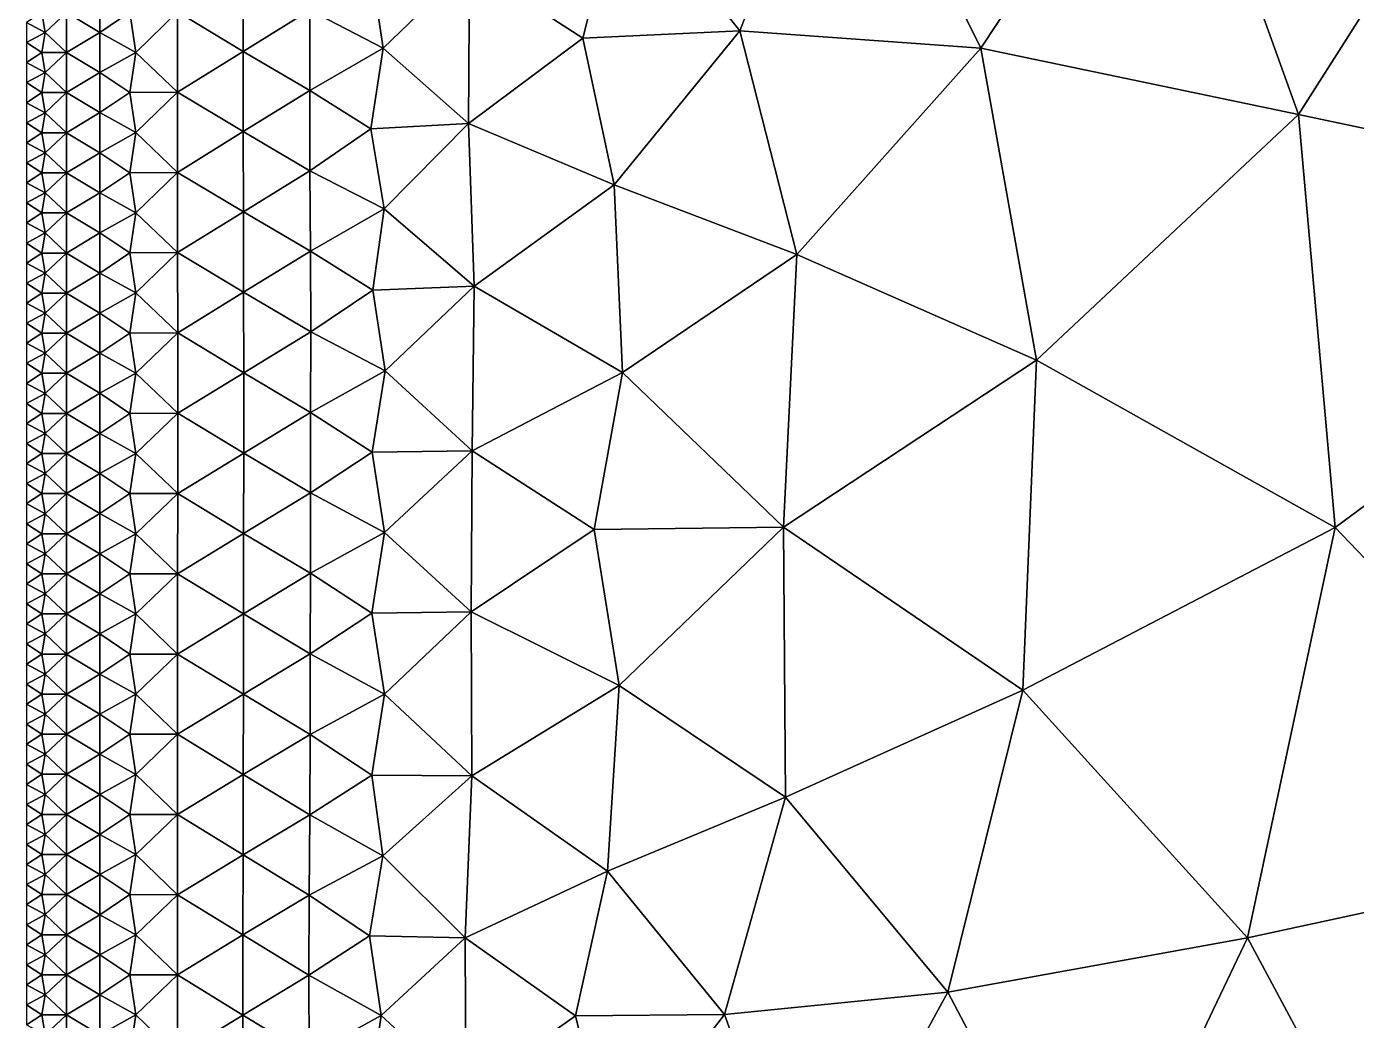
# Model space of a CAD drawing. Header units: metres. Extents: x 0 to 72, y -280 to 0.
# Drawn here: x 0.02 to 13.29, y -93.01 to -83.08 of the extents above; entities that cross this region are included whole.
import ezdxf

# ---------------------------------------------------------------- set-up
doc = ezdxf.new("R2010")
doc.units = ezdxf.units.M

msp = doc.modelspace()

# ---------------------------------------------------------------- linework, layer by layer
at = {"layer": 'layer', "color": 0}
for points in [[(7.13922, -83.1245), (8.15167, -80.5038), (5.96007, -81.647)], [(9.54118, -83.3), (8.15167, -80.5038), (7.13922, -83.1245)], [(9.54118, -83.3), (11.4411, -80.4274), (8.15167, -80.5038)], [(12.7141, -83.9613), (11.4411, -80.4274), (9.54118, -83.3)], [(12.7141, -83.9613), (14.834, -80.6249), (11.4411, -80.4274)], [(17.3318, -84.9399), (14.834, -80.6249), (12.7141, -83.9613)], [(5.96007, -81.647), (4.43966, -82.466), (5.57159, -83.1996)], [(5.96007, -81.647), (5.57159, -83.1996), (7.13922, -83.1245)], [(2.18284, -82.5305), (1.52609, -82.9377), (2.18192, -83.3316)], [(2.18284, -82.5305), (2.18192, -83.3316), (2.84563, -82.9206)], [(3.45836, -82.505), (2.84563, -82.9206), (3.57676, -83.2987)], [(3.45836, -82.505), (3.57676, -83.2987), (4.43966, -82.466)], [(4.43966, -82.466), (3.57676, -83.2987), (4.42856, -84.0505)], [(4.43966, -82.466), (4.42856, -84.0505), (5.57159, -83.1996)], [(0.750703, -82.7413), (0.417883, -82.942), (0.750683, -83.1416)], [(0.750703, -82.7413), (0.750683, -83.1416), (1.05037, -82.9406)], [(1.05037, -82.9406), (0.750683, -83.1416), (1.10988, -83.3406)], [(1.05037, -82.9406), (1.10988, -83.3406), (1.52609, -82.9377)], [(1.52609, -82.9377), (1.10988, -83.3406), (1.5261, -83.7384)], [(1.52609, -82.9377), (1.5261, -83.7384), (2.18192, -83.3316)], [(2.84563, -82.9206), (2.18192, -83.3316), (2.84501, -83.721)], [(2.84563, -82.9206), (2.84501, -83.721), (3.57676, -83.2987)], [(0.173494, -82.9422), (0.02, -83.0424), (0.203991, -83.1424)], [(0.02, -83.0424), (0.02, -83.2426), (0.203991, -83.1424)], [(0.173494, -82.9422), (0.203991, -83.1424), (0.417883, -82.942)], [(0.417883, -82.942), (0.203991, -83.1424), (0.417884, -83.3423)], [(0.417883, -82.942), (0.417884, -83.3423), (0.750683, -83.1416)], [(0.203991, -83.1424), (0.02, -83.2426), (0.173495, -83.3426)], [(0.203991, -83.1424), (0.173495, -83.3426), (0.417884, -83.3423)], [(0.750683, -83.1416), (0.417884, -83.3423), (0.750697, -83.5419)], [(0.750683, -83.1416), (0.750697, -83.5419), (1.10988, -83.3406)], [(5.57159, -83.1996), (4.42856, -84.0505), (5.88438, -84.6624)], [(5.57159, -83.1996), (5.88438, -84.6624), (7.13922, -83.1245)], [(7.70481, -85.3573), (7.13922, -83.1245), (5.88438, -84.6624)], [(7.70481, -85.3573), (9.54118, -83.3), (7.13922, -83.1245)], [(0.02, -83.2426), (0.02, -83.4428), (0.173495, -83.3426)], [(2.18192, -83.3316), (1.5261, -83.7384), (2.1826, -84.1324)], [(2.18192, -83.3316), (2.1826, -84.1324), (2.84501, -83.721)], [(3.57676, -83.2987), (2.84501, -83.721), (3.45513, -84.1039)], [(3.57676, -83.2987), (3.45513, -84.1039), (4.42856, -84.0505)], [(10.097, -86.4138), (9.54118, -83.3), (7.70481, -85.3573)], [(10.097, -86.4138), (12.7141, -83.9613), (9.54118, -83.3)], [(0.173495, -83.3426), (0.02, -83.4428), (0.203994, -83.5427)], [(0.02, -83.4428), (0.02, -83.6429), (0.203994, -83.5427)], [(0.173495, -83.3426), (0.203994, -83.5427), (0.417884, -83.3423)], [(0.417884, -83.3423), (0.203994, -83.5427), (0.417898, -83.7426)], [(0.417884, -83.3423), (0.417898, -83.7426), (0.750697, -83.5419)], [(1.10988, -83.3406), (0.750697, -83.5419), (1.05041, -83.7413)], [(1.10988, -83.3406), (1.05041, -83.7413), (1.5261, -83.7384)], [(0.203994, -83.5427), (0.02, -83.6429), (0.1735, -83.7429)], [(0.203994, -83.5427), (0.1735, -83.7429), (0.417898, -83.7426)], [(0.750697, -83.5419), (0.417898, -83.7426), (0.750741, -83.9423)], [(0.750697, -83.5419), (0.750741, -83.9423), (1.05041, -83.7413)], [(0.02, -83.6429), (0.02, -83.8431), (0.1735, -83.7429)], [(2.84501, -83.721), (2.1826, -84.1324), (2.84807, -84.5222)], [(2.84501, -83.721), (2.84807, -84.5222), (3.45513, -84.1039)], [(0.1735, -83.7429), (0.02, -83.8431), (0.204002, -83.943)], [(0.02, -83.8431), (0.02, -84.0432), (0.204002, -83.943)], [(0.1735, -83.7429), (0.204002, -83.943), (0.417898, -83.7426)], [(0.417898, -83.7426), (0.204002, -83.943), (0.417921, -84.143)], [(0.417898, -83.7426), (0.417921, -84.143), (0.750741, -83.9423)], [(1.05041, -83.7413), (0.750741, -83.9423), (1.11004, -84.1413)], [(1.05041, -83.7413), (1.11004, -84.1413), (1.5261, -83.7384)], [(1.5261, -83.7384), (1.11004, -84.1413), (1.52665, -84.5393)], [(1.5261, -83.7384), (1.52665, -84.5393), (2.1826, -84.1324)], [(0.204002, -83.943), (0.02, -84.0432), (0.173508, -84.1432)], [(0.204002, -83.943), (0.173508, -84.1432), (0.417921, -84.143)], [(0.750741, -83.9423), (0.417921, -84.143), (0.750806, -84.3426)], [(0.750741, -83.9423), (0.750806, -84.3426), (1.11004, -84.1413)], [(13.077, -88.0855), (12.7141, -83.9613), (10.097, -86.4138)], [(13.077, -88.0855), (17.3318, -84.9399), (12.7141, -83.9613)], [(0.02, -84.0432), (0.02, -84.2434), (0.173508, -84.1432)], [(2.1826, -84.1324), (1.52665, -84.5393), (2.18443, -84.9338)], [(2.1826, -84.1324), (2.18443, -84.9338), (2.84807, -84.5222)], [(3.45513, -84.1039), (2.84807, -84.5222), (3.58873, -84.9019)], [(3.45513, -84.1039), (3.58873, -84.9019), (4.42856, -84.0505)], [(4.42856, -84.0505), (3.58873, -84.9019), (4.48635, -85.6765)], [(4.42856, -84.0505), (4.48635, -85.6765), (5.88438, -84.6624)], [(0.173508, -84.1432), (0.02, -84.2434), (0.204013, -84.3433)], [(0.02, -84.2434), (0.02, -84.4436), (0.204013, -84.3433)], [(0.173508, -84.1432), (0.204013, -84.3433), (0.417921, -84.143)], [(0.417921, -84.143), (0.204013, -84.3433), (0.417951, -84.5433)], [(0.417921, -84.143), (0.417951, -84.5433), (0.750806, -84.3426)], [(1.11004, -84.1413), (0.750806, -84.3426), (1.05064, -84.542)], [(1.11004, -84.1413), (1.05064, -84.542), (1.52665, -84.5393)], [(0.204013, -84.3433), (0.02, -84.4436), (0.173518, -84.5435)], [(0.204013, -84.3433), (0.173518, -84.5435), (0.417951, -84.5433)], [(0.750806, -84.3426), (0.417951, -84.5433), (0.750885, -84.743)], [(0.750806, -84.3426), (0.750885, -84.743), (1.05064, -84.542)], [(0.02, -84.4436), (0.02, -84.6437), (0.173518, -84.5435)], [(2.84807, -84.5222), (2.18443, -84.9338), (2.85258, -85.3251)], [(2.84807, -84.5222), (2.85258, -85.3251), (3.58873, -84.9019)], [(0.173518, -84.5435), (0.02, -84.6437), (0.204026, -84.7437)], [(0.02, -84.6437), (0.02, -84.8439), (0.204026, -84.7437)], [(0.173518, -84.5435), (0.204026, -84.7437), (0.417951, -84.5433)], [(0.417951, -84.5433), (0.204026, -84.7437), (0.417981, -84.9436)], [(0.417951, -84.5433), (0.417981, -84.9436), (0.750885, -84.743)], [(1.05064, -84.542), (0.750885, -84.743), (1.11037, -84.942)], [(1.05064, -84.542), (1.11037, -84.942), (1.52665, -84.5393)], [(1.52665, -84.5393), (1.11037, -84.942), (1.52737, -85.3404)], [(1.52665, -84.5393), (1.52737, -85.3404), (2.18443, -84.9338)], [(5.88438, -84.6624), (4.48635, -85.6765), (5.96822, -86.5365)], [(5.88438, -84.6624), (5.96822, -86.5365), (7.70481, -85.3573)], [(0.204026, -84.7437), (0.02, -84.8439), (0.173528, -84.9439)], [(0.204026, -84.7437), (0.173528, -84.9439), (0.417981, -84.9436)], [(0.750885, -84.743), (0.417981, -84.9436), (0.750957, -85.1433)], [(0.750885, -84.743), (0.750957, -85.1433), (1.11037, -84.942)], [(0.02, -84.8439), (0.02, -85.044), (0.173528, -84.9439)], [(3.58873, -84.9019), (2.85258, -85.3251), (3.47374, -85.7143)], [(3.58873, -84.9019), (3.47374, -85.7143), (4.48635, -85.6765)], [(0.173528, -84.9439), (0.02, -85.044), (0.204038, -85.144)], [(0.02, -85.044), (0.02, -85.2442), (0.204038, -85.144)], [(0.173528, -84.9439), (0.204038, -85.144), (0.417981, -84.9436)], [(0.417981, -84.9436), (0.204038, -85.144), (0.418008, -85.344)], [(0.417981, -84.9436), (0.418008, -85.344), (0.750957, -85.1433)], [(1.11037, -84.942), (0.750957, -85.1433), (1.05093, -85.3428)], [(1.11037, -84.942), (1.05093, -85.3428), (1.52737, -85.3404)], [(2.18443, -84.9338), (1.52737, -85.3404), (2.18611, -85.736)], [(2.18443, -84.9338), (2.18611, -85.736), (2.85258, -85.3251)], [(16.1767, -91.323), (17.3318, -84.9399), (13.077, -88.0855)], [(0.204038, -85.144), (0.02, -85.2442), (0.173536, -85.3442)], [(0.204038, -85.144), (0.173536, -85.3442), (0.418008, -85.344)], [(0.750957, -85.1433), (0.418008, -85.344), (0.751021, -85.5437)], [(0.750957, -85.1433), (0.751021, -85.5437), (1.05093, -85.3428)], [(0.02, -85.2442), (0.02, -85.4444), (0.173536, -85.3442)], [(2.85258, -85.3251), (2.18611, -85.736), (2.85512, -86.1299)], [(2.85258, -85.3251), (2.85512, -86.1299), (3.47374, -85.7143)], [(0.173536, -85.3442), (0.02, -85.4444), (0.204047, -85.5443)], [(0.02, -85.4444), (0.02, -85.6445), (0.204047, -85.5443)], [(0.173536, -85.3442), (0.204047, -85.5443), (0.418008, -85.344)], [(0.418008, -85.344), (0.204047, -85.5443), (0.418027, -85.7443)], [(0.418008, -85.344), (0.418027, -85.7443), (0.751021, -85.5437)], [(1.05093, -85.3428), (0.751021, -85.5437), (1.11065, -85.743)], [(1.05093, -85.3428), (1.11065, -85.743), (1.52737, -85.3404)], [(1.52737, -85.3404), (1.11065, -85.743), (1.52782, -86.1418)], [(1.52737, -85.3404), (1.52782, -86.1418), (2.18611, -85.736)], [(7.57284, -88.0807), (7.70481, -85.3573), (5.96822, -86.5365)], [(7.57284, -88.0807), (10.097, -86.4138), (7.70481, -85.3573)], [(0.204047, -85.5443), (0.02, -85.6445), (0.173542, -85.7445)], [(0.204047, -85.5443), (0.173542, -85.7445), (0.418027, -85.7443)], [(0.751021, -85.5437), (0.418027, -85.7443), (0.75106, -85.9441)], [(0.751021, -85.5437), (0.75106, -85.9441), (1.11065, -85.743)], [(0.02, -85.6445), (0.02, -85.8447), (0.173542, -85.7445)], [(3.47374, -85.7143), (2.85512, -86.1299), (3.59861, -86.5199)], [(3.47374, -85.7143), (3.59861, -86.5199), (4.48635, -85.6765)], [(4.48635, -85.6765), (3.59861, -86.5199), (4.46502, -87.3205)], [(4.48635, -85.6765), (4.46502, -87.3205), (5.96822, -86.5365)], [(0.173542, -85.7445), (0.02, -85.8447), (0.204053, -85.9447)], [(0.02, -85.8447), (0.02, -86.0448), (0.204053, -85.9447)], [(0.173542, -85.7445), (0.204053, -85.9447), (0.418027, -85.7443)], [(0.418027, -85.7443), (0.204053, -85.9447), (0.418037, -86.1447)], [(0.418027, -85.7443), (0.418037, -86.1447), (0.75106, -85.9441)], [(1.11065, -85.743), (0.75106, -85.9441), (1.05109, -86.1438)], [(1.11065, -85.743), (1.05109, -86.1438), (1.52782, -86.1418)], [(2.18611, -85.736), (1.52782, -86.1418), (2.18666, -86.5387)], [(2.18611, -85.736), (2.18666, -86.5387), (2.85512, -86.1299)], [(0.204053, -85.9447), (0.02, -86.0448), (0.173544, -86.1448)], [(0.204053, -85.9447), (0.173544, -86.1448), (0.418037, -86.1447)], [(0.75106, -85.9441), (0.418037, -86.1447), (0.751079, -86.3445)], [(0.75106, -85.9441), (0.751079, -86.3445), (1.05109, -86.1438)], [(0.02, -86.0448), (0.02, -86.245), (0.173544, -86.1448)], [(0.173544, -86.1448), (0.02, -86.245), (0.204055, -86.345)], [(0.02, -86.245), (0.02, -86.4452), (0.204055, -86.345)], [(0.173544, -86.1448), (0.204055, -86.345), (0.418037, -86.1447)], [(0.418037, -86.1447), (0.204055, -86.345), (0.418039, -86.545)], [(0.418037, -86.1447), (0.418039, -86.545), (0.751079, -86.3445)], [(1.05109, -86.1438), (0.751079, -86.3445), (1.11075, -86.544)], [(1.05109, -86.1438), (1.11075, -86.544), (1.52782, -86.1418)], [(1.52782, -86.1418), (1.11075, -86.544), (1.52785, -86.9432)], [(1.52782, -86.1418), (1.52785, -86.9432), (2.18666, -86.5387)], [(2.85512, -86.1299), (2.18666, -86.5387), (2.85463, -86.9346)], [(2.85512, -86.1299), (2.85463, -86.9346), (3.59861, -86.5199)], [(0.204055, -86.345), (0.02, -86.4452), (0.173545, -86.5452)], [(0.204055, -86.345), (0.173545, -86.5452), (0.418039, -86.545)], [(0.751079, -86.3445), (0.418039, -86.545), (0.751076, -86.7449)], [(0.751079, -86.3445), (0.751076, -86.7449), (1.11075, -86.544)], [(0.02, -86.4452), (0.02, -86.6453), (0.173545, -86.5452)], [(3.59861, -86.5199), (2.85463, -86.9346), (3.47008, -87.3315)], [(3.59861, -86.5199), (3.47008, -87.3315), (4.46502, -87.3205)], [(9.96167, -89.7086), (10.097, -86.4138), (7.57284, -88.0807)], [(9.96167, -89.7086), (13.077, -88.0855), (10.097, -86.4138)], [(0.173545, -86.5452), (0.02, -86.6453), (0.204054, -86.7453)], [(0.02, -86.6453), (0.02, -86.8455), (0.204054, -86.7453)], [(0.173545, -86.5452), (0.204054, -86.7453), (0.418039, -86.545)], [(0.418039, -86.545), (0.204054, -86.7453), (0.418034, -86.9454)], [(0.418039, -86.545), (0.418034, -86.9454), (0.751076, -86.7449)], [(1.11075, -86.544), (0.751076, -86.7449), (1.05109, -86.9447)], [(1.11075, -86.544), (1.05109, -86.9447), (1.52785, -86.9432)], [(2.18666, -86.5387), (1.52785, -86.9432), (2.18625, -87.3412)], [(2.18666, -86.5387), (2.18625, -87.3412), (2.85463, -86.9346)], [(5.96822, -86.5365), (4.46502, -87.3205), (5.68353, -88.1054)], [(5.96822, -86.5365), (5.68353, -88.1054), (7.57284, -88.0807)], [(0.204054, -86.7453), (0.02, -86.8455), (0.173543, -86.9455)], [(0.204054, -86.7453), (0.173543, -86.9455), (0.418034, -86.9454)], [(0.751076, -86.7449), (0.418034, -86.9454), (0.75106, -87.1453)], [(0.751076, -86.7449), (0.75106, -87.1453), (1.05109, -86.9447)], [(0.02, -86.8455), (0.02, -87.0456), (0.173543, -86.9455)], [(0.173543, -86.9455), (0.02, -87.0456), (0.204051, -87.1457)], [(0.02, -87.0456), (0.02, -87.2458), (0.204051, -87.1457)], [(0.173543, -86.9455), (0.204051, -87.1457), (0.418034, -86.9454)], [(0.418034, -86.9454), (0.204051, -87.1457), (0.418026, -87.3457)], [(0.418034, -86.9454), (0.418026, -87.3457), (0.75106, -87.1453)], [(1.05109, -86.9447), (0.75106, -87.1453), (1.11069, -87.345)], [(1.05109, -86.9447), (1.11069, -87.345), (1.52785, -86.9432)], [(1.52785, -86.9432), (1.11069, -87.345), (1.52764, -87.7446)], [(1.52785, -86.9432), (1.52764, -87.7446), (2.18625, -87.3412)], [(2.85463, -86.9346), (2.18625, -87.3412), (2.85312, -87.7386)], [(2.85463, -86.9346), (2.85312, -87.7386), (3.47008, -87.3315)], [(0.204051, -87.1457), (0.02, -87.2458), (0.17354, -87.3458)], [(0.204051, -87.1457), (0.17354, -87.3458), (0.418026, -87.3457)], [(0.75106, -87.1453), (0.418026, -87.3457), (0.751037, -87.5457)], [(0.75106, -87.1453), (0.751037, -87.5457), (1.11069, -87.345)], [(0.02, -87.2458), (0.02, -87.446), (0.17354, -87.3458)], [(0.17354, -87.3458), (0.02, -87.446), (0.204047, -87.546)], [(0.02, -87.446), (0.02, -87.6461), (0.204047, -87.546)], [(0.17354, -87.3458), (0.204047, -87.546), (0.418026, -87.3457)], [(0.418026, -87.3457), (0.204047, -87.546), (0.418016, -87.7461)], [(0.418026, -87.3457), (0.418016, -87.7461), (0.751037, -87.5457)], [(1.11069, -87.345), (0.751037, -87.5457), (1.051, -87.7456)], [(1.11069, -87.345), (1.051, -87.7456), (1.52764, -87.7446)], [(2.18625, -87.3412), (1.52764, -87.7446), (2.18562, -88.1434)], [(2.18625, -87.3412), (2.18562, -88.1434), (2.85312, -87.7386)], [(3.47008, -87.3315), (2.85312, -87.7386), (3.59197, -88.1337)], [(3.47008, -87.3315), (3.59197, -88.1337), (4.46502, -87.3205)], [(4.46502, -87.3205), (3.59197, -88.1337), (4.45724, -88.9251)], [(4.46502, -87.3205), (4.45724, -88.9251), (5.68353, -88.1054)], [(0.204047, -87.546), (0.02, -87.6461), (0.173537, -87.7462)], [(0.204047, -87.546), (0.173537, -87.7462), (0.418016, -87.7461)], [(0.751037, -87.5457), (0.418016, -87.7461), (0.75101, -87.9461)], [(0.751037, -87.5457), (0.75101, -87.9461), (1.051, -87.7456)], [(0.02, -87.6461), (0.02, -87.8463), (0.173537, -87.7462)], [(0.173537, -87.7462), (0.02, -87.8463), (0.204043, -87.9463)], [(0.02, -87.8463), (0.02, -88.0464), (0.204043, -87.9463)], [(0.173537, -87.7462), (0.204043, -87.9463), (0.418016, -87.7461)], [(0.418016, -87.7461), (0.204043, -87.9463), (0.418005, -88.1464)], [(0.418016, -87.7461), (0.418005, -88.1464), (0.75101, -87.9461)], [(1.051, -87.7456), (0.75101, -87.9461), (1.11057, -88.146)], [(1.051, -87.7456), (1.11057, -88.146), (1.52764, -87.7446)], [(1.52764, -87.7446), (1.11057, -88.146), (1.52738, -88.5459)], [(1.52764, -87.7446), (1.52738, -88.5459), (2.18562, -88.1434)], [(2.85312, -87.7386), (2.18562, -88.1434), (2.85209, -88.5416)], [(2.85312, -87.7386), (2.85209, -88.5416), (3.59197, -88.1337)], [(0.204043, -87.9463), (0.02, -88.0464), (0.173534, -88.1465)], [(0.204043, -87.9463), (0.173534, -88.1465), (0.418005, -88.1464)], [(0.75101, -87.9461), (0.418005, -88.1464), (0.750984, -88.3465)], [(0.75101, -87.9461), (0.750984, -88.3465), (1.11057, -88.146)], [(0.02, -88.0464), (0.02, -88.2466), (0.173534, -88.1465)], [(5.68353, -88.1054), (4.45724, -88.9251), (5.9351, -89.6613)], [(5.68353, -88.1054), (5.9351, -89.6613), (7.57284, -88.0807)], [(7.59232, -90.7752), (7.57284, -88.0807), (5.9351, -89.6613)], [(7.59232, -90.7752), (9.96167, -89.7086), (7.57284, -88.0807)], [(12.2043, -92.1794), (13.077, -88.0855), (9.96167, -89.7086)], [(16.1767, -91.323), (13.077, -88.0855), (12.2043, -92.1794)], [(0.173534, -88.1465), (0.02, -88.2466), (0.204039, -88.3466)], [(0.02, -88.2466), (0.02, -88.4468), (0.204039, -88.3466)], [(0.173534, -88.1465), (0.204039, -88.3466), (0.418005, -88.1464)], [(0.418005, -88.1464), (0.204039, -88.3466), (0.417994, -88.5468)], [(0.418005, -88.1464), (0.417994, -88.5468), (0.750984, -88.3465)], [(1.11057, -88.146), (0.750984, -88.3465), (1.0509, -88.5465)], [(1.11057, -88.146), (1.0509, -88.5465), (1.52738, -88.5459)], [(2.18562, -88.1434), (1.52738, -88.5459), (2.18509, -88.9456)], [(2.18562, -88.1434), (2.18509, -88.9456), (2.85209, -88.5416)], [(3.59197, -88.1337), (2.85209, -88.5416), (3.46655, -88.9393)], [(3.59197, -88.1337), (3.46655, -88.9393), (4.45724, -88.9251)], [(0.204039, -88.3466), (0.02, -88.4468), (0.17353, -88.5468)], [(0.204039, -88.3466), (0.17353, -88.5468), (0.417994, -88.5468)], [(0.750984, -88.3465), (0.417994, -88.5468), (0.750954, -88.7469)], [(0.750984, -88.3465), (0.750954, -88.7469), (1.0509, -88.5465)], [(0.02, -88.4468), (0.02, -88.6469), (0.17353, -88.5468)], [(0.17353, -88.5468), (0.02, -88.6469), (0.204034, -88.747)], [(0.02, -88.6469), (0.02, -88.8471), (0.204034, -88.747)], [(0.17353, -88.5468), (0.204034, -88.747), (0.417994, -88.5468)], [(0.417994, -88.5468), (0.204034, -88.747), (0.417982, -88.9471)], [(0.417994, -88.5468), (0.417982, -88.9471), (0.750954, -88.7469)], [(1.0509, -88.5465), (0.750954, -88.7469), (1.11044, -88.9469)], [(1.0509, -88.5465), (1.11044, -88.9469), (1.52738, -88.5459)], [(1.52738, -88.5459), (1.11044, -88.9469), (1.52707, -89.3473)], [(1.52738, -88.5459), (1.52707, -89.3473), (2.18509, -88.9456)], [(2.85209, -88.5416), (2.18509, -88.9456), (2.85141, -89.3456)], [(2.85209, -88.5416), (2.85141, -89.3456), (3.46655, -88.9393)], [(0.204034, -88.747), (0.02, -88.8471), (0.173526, -88.9472)], [(0.204034, -88.747), (0.173526, -88.9472), (0.417982, -88.9471)], [(0.750954, -88.7469), (0.417982, -88.9471), (0.750921, -89.1473)], [(0.750954, -88.7469), (0.750921, -89.1473), (1.11044, -88.9469)], [(0.02, -88.8471), (0.02, -89.0472), (0.173526, -88.9472)], [(0.173526, -88.9472), (0.02, -89.0472), (0.204028, -89.1473)], [(0.173526, -88.9472), (0.204028, -89.1473), (0.417982, -88.9471)], [(0.417982, -88.9471), (0.204028, -89.1473), (0.417965, -89.3475)], [(0.417982, -88.9471), (0.417965, -89.3475), (0.750921, -89.1473)], [(1.11044, -88.9469), (0.750921, -89.1473), (1.05078, -89.3475)], [(1.11044, -88.9469), (1.05078, -89.3475), (1.52707, -89.3473)], [(2.18509, -88.9456), (1.52707, -89.3473), (2.18436, -89.7481)], [(2.18509, -88.9456), (2.18436, -89.7481), (2.85141, -89.3456)], [(3.46655, -88.9393), (2.85141, -89.3456), (3.59055, -89.7468)], [(3.46655, -88.9393), (3.59055, -89.7468), (4.45724, -88.9251)], [(4.45724, -88.9251), (3.59055, -89.7468), (4.46369, -90.5639)], [(4.45724, -88.9251), (4.46369, -90.5639), (5.9351, -89.6613)], [(0.02, -89.0472), (0.02, -89.2474), (0.204028, -89.1473)], [(0.204028, -89.1473), (0.02, -89.2474), (0.173521, -89.3475)], [(0.204028, -89.1473), (0.173521, -89.3475), (0.417965, -89.3475)], [(0.750921, -89.1473), (0.417965, -89.3475), (0.750872, -89.5477)], [(0.750921, -89.1473), (0.750872, -89.5477), (1.05078, -89.3475)], [(0.02, -89.2474), (0.02, -89.4476), (0.173521, -89.3475)], [(0.173521, -89.3475), (0.02, -89.4476), (0.20402, -89.5476)], [(0.173521, -89.3475), (0.20402, -89.5476), (0.417965, -89.3475)], [(0.417965, -89.3475), (0.20402, -89.5476), (0.417943, -89.7478)], [(0.417965, -89.3475), (0.417943, -89.7478), (0.750872, -89.5477)], [(1.05078, -89.3475), (0.750872, -89.5477), (1.11024, -89.7479)], [(1.05078, -89.3475), (1.11024, -89.7479), (1.52707, -89.3473)], [(1.52707, -89.3473), (1.11024, -89.7479), (1.52654, -90.1487)], [(1.52707, -89.3473), (1.52654, -90.1487), (2.18436, -89.7481)], [(2.85141, -89.3456), (2.18436, -89.7481), (2.84994, -90.1502)], [(2.85141, -89.3456), (2.84994, -90.1502), (3.59055, -89.7468)], [(0.02, -89.4476), (0.02, -89.6477), (0.20402, -89.5476)], [(0.20402, -89.5476), (0.02, -89.6477), (0.173514, -89.7478)], [(0.20402, -89.5476), (0.173514, -89.7478), (0.417943, -89.7478)], [(0.750872, -89.5477), (0.417943, -89.7478), (0.750814, -89.9481)], [(0.750872, -89.5477), (0.750814, -89.9481), (1.11024, -89.7479)], [(0.02, -89.6477), (0.02, -89.8479), (0.173514, -89.7478)], [(5.9351, -89.6613), (4.46369, -90.5639), (5.81715, -91.5157)], [(5.9351, -89.6613), (5.81715, -91.5157), (7.59232, -90.7752)], [(9.21166, -92.7226), (9.96167, -89.7086), (7.59232, -90.7752)], [(12.2043, -92.1794), (9.96167, -89.7086), (9.21166, -92.7226)], [(0.173514, -89.7478), (0.02, -89.8479), (0.204009, -89.948)], [(0.173514, -89.7478), (0.204009, -89.948), (0.417943, -89.7478)], [(0.417943, -89.7478), (0.204009, -89.948), (0.417915, -90.1482)], [(0.417943, -89.7478), (0.417915, -90.1482), (0.750814, -89.9481)], [(1.11024, -89.7479), (0.750814, -89.9481), (1.05056, -90.1484)], [(1.11024, -89.7479), (1.05056, -90.1484), (1.52654, -90.1487)], [(2.18436, -89.7481), (1.52654, -90.1487), (2.18281, -90.5505)], [(2.18436, -89.7481), (2.18281, -90.5505), (2.84994, -90.1502)], [(3.59055, -89.7468), (2.84994, -90.1502), (3.46358, -90.5554)], [(3.59055, -89.7468), (3.46358, -90.5554), (4.46369, -90.5639)], [(0.02, -89.8479), (0.02, -90.048), (0.204009, -89.948)], [(0.204009, -89.948), (0.02, -90.048), (0.173504, -90.1481)], [(0.204009, -89.948), (0.173504, -90.1481), (0.417915, -90.1482)], [(0.750814, -89.9481), (0.417915, -90.1482), (0.750734, -90.3485)], [(0.750814, -89.9481), (0.750734, -90.3485), (1.05056, -90.1484)], [(0.02, -90.048), (0.02, -90.2482), (0.173504, -90.1481)], [(0.173504, -90.1481), (0.02, -90.2482), (0.203997, -90.3483)], [(0.173504, -90.1481), (0.203997, -90.3483), (0.417915, -90.1482)], [(0.417915, -90.1482), (0.203997, -90.3483), (0.417881, -90.5485)], [(0.417915, -90.1482), (0.417881, -90.5485), (0.750734, -90.3485)], [(1.05056, -90.1484), (0.750734, -90.3485), (1.10991, -90.5489)], [(1.05056, -90.1484), (1.10991, -90.5489), (1.52654, -90.1487)], [(1.52654, -90.1487), (1.10991, -90.5489), (1.52572, -90.9499)], [(1.52654, -90.1487), (1.52572, -90.9499), (2.18281, -90.5505)], [(2.84994, -90.1502), (2.18281, -90.5505), (2.84571, -90.9542)], [(2.84994, -90.1502), (2.84571, -90.9542), (3.46358, -90.5554)], [(0.02, -90.2482), (0.02, -90.4484), (0.203997, -90.3483)], [(0.203997, -90.3483), (0.02, -90.4484), (0.173494, -90.5485)], [(0.203997, -90.3483), (0.173494, -90.5485), (0.417881, -90.5485)], [(0.750734, -90.3485), (0.417881, -90.5485), (0.750649, -90.7488)], [(0.750734, -90.3485), (0.750649, -90.7488), (1.10991, -90.5489)], [(0.02, -90.4484), (0.02, -90.6485), (0.173494, -90.5485)], [(0.173494, -90.5485), (0.02, -90.6485), (0.203982, -90.7486)], [(0.173494, -90.5485), (0.203982, -90.7486), (0.417881, -90.5485)], [(0.417881, -90.5485), (0.203982, -90.7486), (0.417846, -90.9489)], [(0.417881, -90.5485), (0.417846, -90.9489), (0.750649, -90.7488)], [(1.10991, -90.5489), (0.750649, -90.7488), (1.05023, -90.9493)], [(1.10991, -90.5489), (1.05023, -90.9493), (1.52572, -90.9499)], [(2.18281, -90.5505), (1.52572, -90.9499), (2.18049, -91.3522)], [(2.18281, -90.5505), (2.18049, -91.3522), (2.84571, -90.9542)], [(3.46358, -90.5554), (2.84571, -90.9542), (3.57439, -91.3617)], [(3.46358, -90.5554), (3.57439, -91.3617), (4.46369, -90.5639)], [(4.46369, -90.5639), (3.57439, -91.3617), (4.39669, -92.1798)], [(4.46369, -90.5639), (4.39669, -92.1798), (5.81715, -91.5157)], [(0.02, -90.6485), (0.02, -90.8487), (0.203982, -90.7486)], [(0.203982, -90.7486), (0.02, -90.8487), (0.173482, -90.9488)], [(0.203982, -90.7486), (0.173482, -90.9488), (0.417846, -90.9489)], [(0.750649, -90.7488), (0.417846, -90.9489), (0.750554, -91.1492)], [(0.750649, -90.7488), (0.750554, -91.1492), (1.05023, -90.9493)], [(0.02, -90.8487), (0.02, -91.0488), (0.173482, -90.9488)], [(6.98322, -92.9467), (7.59232, -90.7752), (5.81715, -91.5157)], [(9.21166, -92.7226), (7.59232, -90.7752), (6.98322, -92.9467)], [(0.173482, -90.9488), (0.02, -91.0488), (0.203968, -91.149)], [(0.173482, -90.9488), (0.203968, -91.149), (0.417846, -90.9489)], [(0.417846, -90.9489), (0.203968, -91.149), (0.417812, -91.3492)], [(0.417846, -90.9489), (0.417812, -91.3492), (0.750554, -91.1492)], [(1.05023, -90.9493), (0.750554, -91.1492), (1.10951, -91.3497)], [(1.05023, -90.9493), (1.10951, -91.3497), (1.52572, -90.9499)], [(1.52572, -90.9499), (1.10951, -91.3497), (1.52487, -91.7507)], [(1.52572, -90.9499), (1.52487, -91.7507), (2.18049, -91.3522)], [(2.84571, -90.9542), (2.18049, -91.3522), (2.84029, -91.756)], [(2.84571, -90.9542), (2.84029, -91.756), (3.57439, -91.3617)], [(0.02, -91.0488), (0.02, -91.249), (0.203968, -91.149)], [(0.203968, -91.149), (0.02, -91.249), (0.173472, -91.3491)], [(0.203968, -91.149), (0.173472, -91.3491), (0.417812, -91.3492)], [(0.750554, -91.1492), (0.417812, -91.3492), (0.750476, -91.5495)], [(0.750554, -91.1492), (0.750476, -91.5495), (1.10951, -91.3497)], [(0.02, -91.249), (0.02, -91.4492), (0.173472, -91.3491)], [(0.173472, -91.3491), (0.02, -91.4492), (0.203955, -91.5493)], [(0.173472, -91.3491), (0.203955, -91.5493), (0.417812, -91.3492)], [(0.417812, -91.3492), (0.203955, -91.5493), (0.417785, -91.7495)], [(0.417812, -91.3492), (0.417785, -91.7495), (0.750476, -91.5495)], [(1.10951, -91.3497), (0.750476, -91.5495), (1.04991, -91.7499)], [(1.10951, -91.3497), (1.04991, -91.7499), (1.52487, -91.7507)], [(2.18049, -91.3522), (1.52487, -91.7507), (2.17853, -92.1526)], [(2.18049, -91.3522), (2.17853, -92.1526), (2.84029, -91.756)], [(3.57439, -91.3617), (2.84029, -91.756), (3.44126, -92.1615)], [(3.57439, -91.3617), (3.44126, -92.1615), (4.39669, -92.1798)], [(14.1394, -95.7921), (16.1767, -91.323), (12.2043, -92.1794)], [(0.02, -91.4492), (0.02, -91.6493), (0.203955, -91.5493)], [(0.203955, -91.5493), (0.02, -91.6493), (0.173464, -91.7494)], [(0.203955, -91.5493), (0.173464, -91.7494), (0.417785, -91.7495)], [(0.750476, -91.5495), (0.417785, -91.7495), (0.750413, -91.9498)], [(0.750476, -91.5495), (0.750413, -91.9498), (1.04991, -91.7499)], [(5.81715, -91.5157), (4.39669, -92.1798), (5.49896, -92.9604)], [(5.81715, -91.5157), (5.49896, -92.9604), (6.98322, -92.9467)], [(0.02, -91.6493), (0.02, -91.8495), (0.173464, -91.7494)], [(0.173464, -91.7494), (0.02, -91.8495), (0.203947, -91.9496)], [(0.173464, -91.7494), (0.203947, -91.9496), (0.417785, -91.7495)], [(0.417785, -91.7495), (0.203947, -91.9496), (0.41777, -92.1498)], [(0.417785, -91.7495), (0.41777, -92.1498), (0.750413, -91.9498)], [(1.04991, -91.7499), (0.750413, -91.9498), (1.10922, -92.1503)], [(1.04991, -91.7499), (1.10922, -92.1503), (1.52487, -91.7507)], [(1.52487, -91.7507), (1.10922, -92.1503), (1.52449, -92.551)], [(1.52487, -91.7507), (1.52449, -92.551), (2.17853, -92.1526)], [(2.84029, -91.756), (2.17853, -92.1526), (2.83702, -92.5548)], [(2.84029, -91.756), (2.83702, -92.5548), (3.44126, -92.1615)], [(0.02, -91.8495), (0.02, -92.0496), (0.203947, -91.9496)], [(0.203947, -91.9496), (0.02, -92.0496), (0.173459, -92.1498)], [(0.203947, -91.9496), (0.173459, -92.1498), (0.41777, -92.1498)], [(0.750413, -91.9498), (0.41777, -92.1498), (0.750389, -92.3501)], [(0.750413, -91.9498), (0.750389, -92.3501), (1.10922, -92.1503)], [(0.02, -92.0496), (0.02, -92.2498), (0.173459, -92.1498)], [(0.173459, -92.1498), (0.02, -92.2498), (0.203945, -92.3499)], [(0.173459, -92.1498), (0.203945, -92.3499), (0.41777, -92.1498)], [(0.41777, -92.1498), (0.203945, -92.3499), (0.41777, -92.5501)], [(0.41777, -92.1498), (0.41777, -92.5501), (0.750389, -92.3501)], [(1.10922, -92.1503), (0.750389, -92.3501), (1.04979, -92.5504)], [(1.10922, -92.1503), (1.04979, -92.5504), (1.52449, -92.551)], [(2.17853, -92.1526), (1.52449, -92.551), (2.17823, -92.9521)], [(2.17853, -92.1526), (2.17823, -92.9521), (2.83702, -92.5548)], [(3.44126, -92.1615), (2.83702, -92.5548), (3.56001, -92.9556)], [(3.44126, -92.1615), (3.56001, -92.9556), (4.39669, -92.1798)], [(4.39669, -92.1798), (3.56001, -92.9556), (4.40427, -93.7363)], [(4.39669, -92.1798), (4.40427, -93.7363), (5.49896, -92.9604)], [(10.6484, -95.45), (12.2043, -92.1794), (9.21166, -92.7226)], [(14.1394, -95.7921), (12.2043, -92.1794), (10.6484, -95.45)], [(0.02, -92.2498), (0.02, -92.45), (0.203945, -92.3499)], [(0.203945, -92.3499), (0.02, -92.45), (0.17346, -92.5501)], [(0.203945, -92.3499), (0.17346, -92.5501), (0.41777, -92.5501)], [(0.750389, -92.3501), (0.41777, -92.5501), (0.750403, -92.7504)], [(0.750389, -92.3501), (0.750403, -92.7504), (1.04979, -92.5504)], [(0.02, -92.45), (0.02, -92.6501), (0.17346, -92.5501)], [(0.17346, -92.5501), (0.02, -92.6501), (0.203949, -92.7502)], [(0.17346, -92.5501), (0.203949, -92.7502), (0.41777, -92.5501)], [(0.41777, -92.5501), (0.203949, -92.7502), (0.417787, -92.9504)], [(0.41777, -92.5501), (0.417787, -92.9504), (0.750403, -92.7504)], [(1.04979, -92.5504), (0.750403, -92.7504), (1.10925, -92.9507)], [(1.04979, -92.5504), (1.10925, -92.9507), (1.52449, -92.551)], [(1.52449, -92.551), (1.10925, -92.9507), (1.52486, -93.3512)], [(1.52449, -92.551), (1.52486, -93.3512), (2.17823, -92.9521)], [(2.83702, -92.5548), (2.17823, -92.9521), (2.83825, -93.3521)], [(2.83702, -92.5548), (2.83825, -93.3521), (3.56001, -92.9556)], [(0.02, -92.6501), (0.02, -92.8503), (0.203949, -92.7502)], [(0.203949, -92.7502), (0.02, -92.8503), (0.173466, -92.9504)], [(0.203949, -92.7502), (0.173466, -92.9504), (0.417787, -92.9504)], [(0.750403, -92.7504), (0.417787, -92.9504), (0.750457, -93.1507)], [(0.750403, -92.7504), (0.750457, -93.1507), (1.10925, -92.9507)], [(7.82121, -95.265), (9.21166, -92.7226), (6.98322, -92.9467)], [(10.6484, -95.45), (9.21166, -92.7226), (7.82121, -95.265)], [(0.02, -92.8503), (0.02, -93.0504), (0.173466, -92.9504)], [(0.173466, -92.9504), (0.02, -93.0504), (0.203959, -93.1505)], [(0.173466, -92.9504), (0.203959, -93.1505), (0.417787, -92.9504)], [(0.417787, -92.9504), (0.203959, -93.1505), (0.417818, -93.3507)], [(0.417787, -92.9504), (0.417818, -93.3507), (0.750457, -93.1507)], [(1.10925, -92.9507), (0.750457, -93.1507), (1.04998, -93.3509)], [(1.10925, -92.9507), (1.04998, -93.3509), (1.52486, -93.3512)], [(2.17823, -92.9521), (1.52486, -93.3512), (2.17995, -93.7515)], [(2.17823, -92.9521), (2.17995, -93.7515), (2.83825, -93.3521)], [(3.56001, -92.9556), (2.83825, -93.3521), (3.44496, -93.7488)], [(3.56001, -92.9556), (3.44496, -93.7488), (4.40427, -93.7363)], [(5.49896, -92.9604), (4.40427, -93.7363), (5.85703, -94.4108)], [(5.49896, -92.9604), (5.85703, -94.4108), (6.98322, -92.9467)], [(6.98322, -92.9467), (5.85703, -94.4108), (7.82121, -95.265)]]:
    msp.add_3dface(points, dxfattribs=at)

doc.saveas('drawing.dxf')
